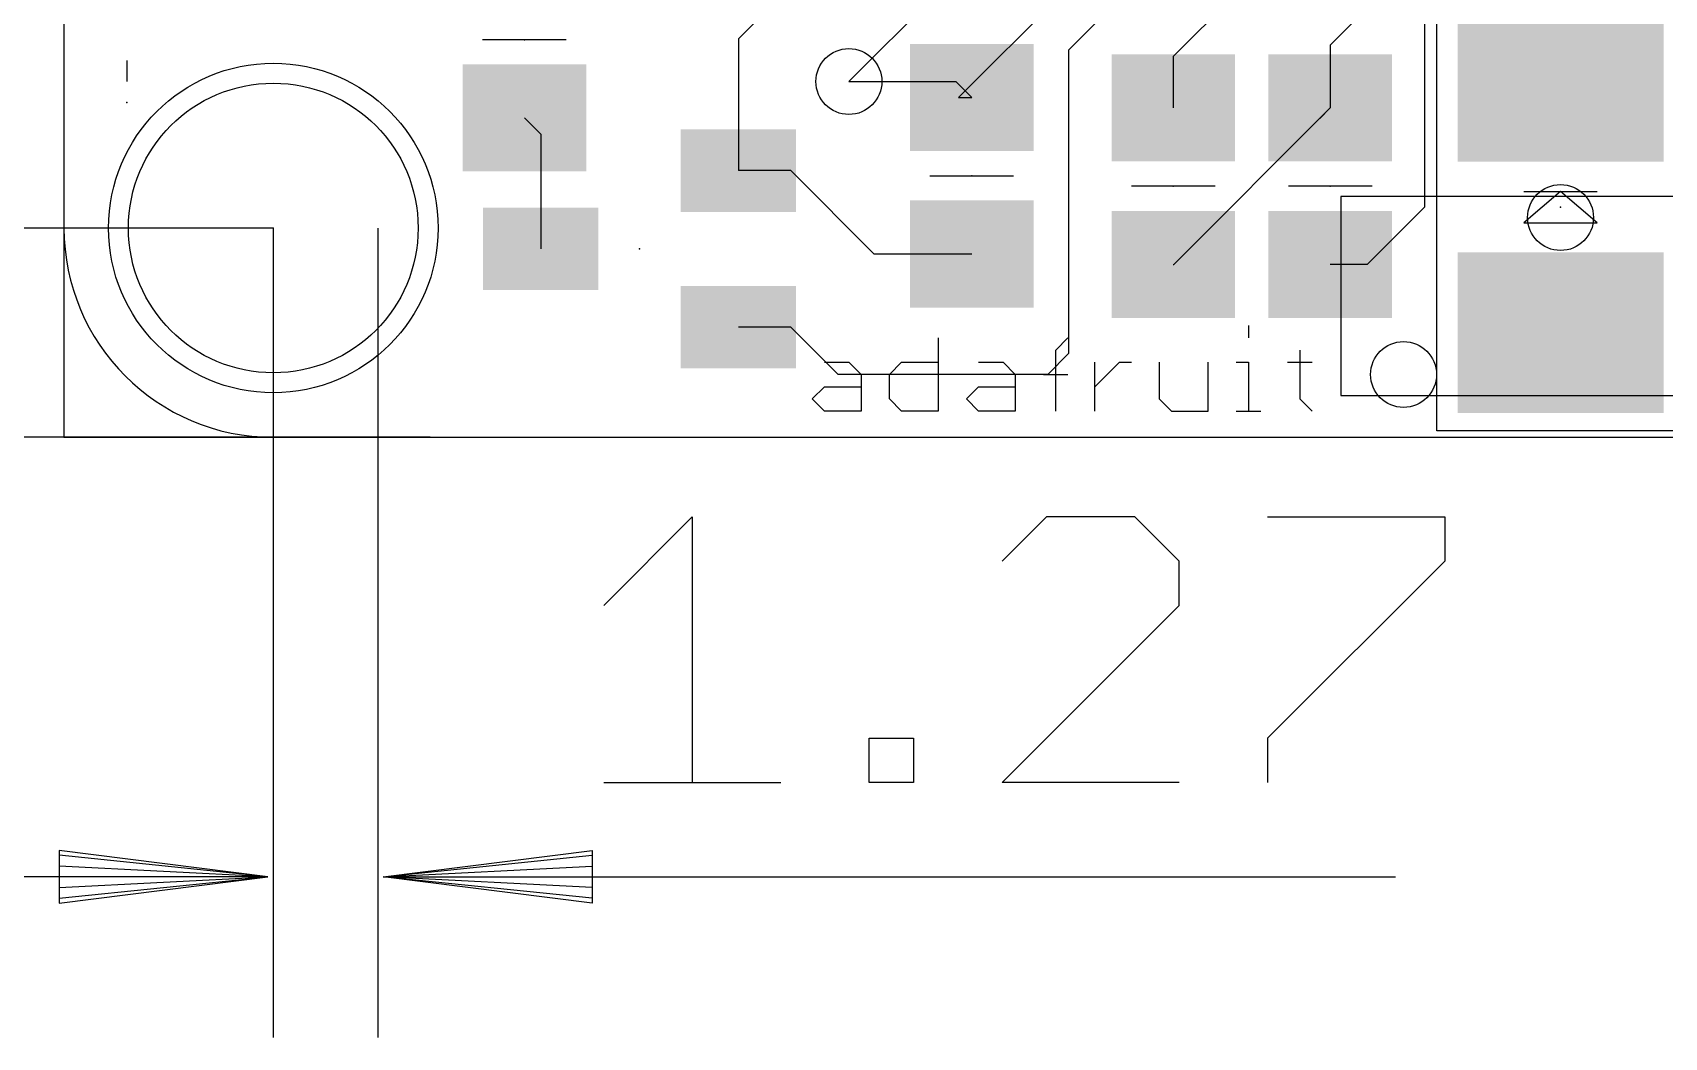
# Model space of a CAD drawing. Extents: x -12.6 to 36, y -7.3 to 38.4.
# Drawn here: x -0.38 to 19.42, y -7.28 to 4.91 of the extents above; entities that cross this region are included whole.
import ezdxf

# ---------------------------------------------------------------- set-up
doc = ezdxf.new("R2010")
doc.units = 0
for name, color, linetype in [('1', 22, 'CONTINUOUS'), ('16', 175, 'CONTINUOUS'), ('17', 82, 'CONTINUOUS'), ('18', 82, 'CONTINUOUS'), ('20', 7, 'CONTINUOUS'), ('21', 2, 'CONTINUOUS'), ('23', 7, 'CONTINUOUS'), ('24', 7, 'CONTINUOUS'), ('47', 253, 'CONTINUOUS')]:
    doc.layers.add(name, color=color, linetype=linetype)

# ---------------------------------------------------------------- blocks, each defined once
blk = doc.blocks.new('RECT')
blk.add_solid([(-0.5, -0.5), (0.5, -0.5), (-0.5, 0.5), (0.5, 0.5)])
blk = doc.blocks.new('ROUNDP')
blk.add_circle((0, 0), 0.5)
blk = doc.blocks.new('ROUNDV')
blk.add_circle((0, 0), 0.5)

msp = doc.modelspace()

# ---------------------------------------------------------------- linework, layer by layer
at = {"layer": '1'}
for p, q in [((15.168, 6.328), (13.462, 4.622)), ((13.081, 5.588), (12.192, 4.699)), ((8.82, 5.47), (8.185, 4.835)), ((16.51, 5.461), (16.51, 2.794)), ((12.065, 5.334), (10.855, 4.124)), ((15.818, 5.211), (15.367, 4.76)), ((8.185, 4.835), (8.185, 3.236)), ((15.367, 4.76), (15.367, 3.998)), ((12.192, 4.699), (12.192, 1.016)), ((13.462, 4.622), (13.462, 3.998)), ((9.525, 4.318), (10.822, 4.318)), ((10.822, 4.318), (11.016, 4.124)), ((10.855, 4.124), (11.016, 4.124)), ((13.467, 2.098), (15.367, 3.998)), ((15.367, 3.998), (15.24, 3.871)), ((5.588, 3.876), (5.785, 3.679)), ((5.785, 3.679), (5.785, 2.286)), ((8.82, 3.236), (8.185, 3.236)), ((9.832, 2.224), (8.82, 3.236)), ((15.494, 2.921), (15.494, 0.508)), ((19.939, 2.921), (15.494, 2.921)), ((16.51, 2.794), (15.814, 2.098)), ((11.016, 2.224), (9.832, 2.224)), ((13.462, 2.098), (13.467, 2.098)), ((15.814, 2.098), (15.367, 2.098)), ((8.82, 1.336), (8.185, 1.336)), ((9.394, 0.762), (8.82, 1.336)), ((12.192, 1.016), (11.938, 0.762)), ((11.938, 0.762), (9.394, 0.762)), ((15.494, 0.508), (20.955, 0.508))]:
    msp.add_line(p, q, dxfattribs=at)
at = {"layer": '16'}
for p, q in [((0, 22.098), (0, 0)), ((12.954, 7.747), (9.525, 4.318)), ((0.762, 4.572), (0.762, 4.318)), ((0, 0), (27.94, 0))]:
    msp.add_line(p, q, dxfattribs=at)
at = {"layer": '20'}
for p, q in [((0, 19.05), (0, 2.54)), ((2.54, 0), (25.4, 0))]:
    msp.add_line(p, q, dxfattribs=at)
msp.add_arc((2.54, 2.54), 2.54, 180, 270, dxfattribs=at)
at = {"layer": '21'}
for p, q in [((16.661, 0.078), (16.661, 5.51)), ((6.096, 4.826), (5.08, 4.826)), ((10.508, 3.174), (11.524, 3.174)), ((13.97, 3.048), (12.954, 3.048)), ((15.875, 3.048), (14.859, 3.048)), ((18.161, 2.9845), (17.7165, 2.6035)), ((17.7165, 2.9845), (18.6055, 2.9845)), ((18.6055, 2.6035), (18.161, 2.9845)), ((17.7165, 2.6035), (18.6055, 2.6035)), ((10.6092, 1.2073), (10.6092, 0.3175)), ((12.0353, 1.059), (12.1836, 1.2073)), ((14.3741, 1.3556), (14.3741, 1.2073)), ((12.0353, 0.3175), (12.0353, 1.059)), ((14.9978, 1.059), (14.9978, 0.4658)), ((9.2288, 0.9107), (9.5254, 0.9107)), ((9.5254, 0.9107), (9.6737, 0.7624)), ((10.016, 0.7624), (10.1643, 0.9107)), ((10.1643, 0.9107), (10.6092, 0.9107)), ((11.0998, 0.9107), (11.3964, 0.9107)), ((11.3964, 0.9107), (11.5447, 0.7624)), ((12.5107, 0.3175), (12.5107, 0.9107)), ((12.5107, 0.6141), (12.8073, 0.9107)), ((12.8073, 0.9107), (12.9556, 0.9107)), ((13.2903, 0.9107), (13.2903, 0.4658)), ((13.8835, 0.3175), (13.8835, 0.9107)), ((14.2259, 0.9107), (14.3741, 0.9107)), ((14.3741, 0.9107), (14.3741, 0.3175)), ((14.8495, 0.9107), (15.1461, 0.9107)), ((9.0805, 0.4658), (9.2288, 0.6141)), ((9.2288, 0.6141), (9.6737, 0.6141)), ((9.6737, 0.7624), (9.6737, 0.3175)), ((10.016, 0.4658), (10.016, 0.7624)), ((10.9515, 0.4658), (11.0998, 0.6141)), ((11.0998, 0.6141), (11.5447, 0.6141)), ((11.5447, 0.7624), (11.5447, 0.3175)), ((11.8871, 0.7624), (12.1836, 0.7624)), ((9.2288, 0.3175), (9.0805, 0.4658)), ((10.1643, 0.3175), (10.016, 0.4658)), ((11.0998, 0.3175), (10.9515, 0.4658)), ((13.2903, 0.4658), (13.4386, 0.3175)), ((14.9978, 0.4658), (15.1461, 0.3175)), ((9.6737, 0.3175), (9.2288, 0.3175)), ((10.6092, 0.3175), (10.1643, 0.3175)), ((11.5447, 0.3175), (11.0998, 0.3175)), ((13.4386, 0.3175), (13.8835, 0.3175)), ((14.2259, 0.3175), (14.5224, 0.3175)), ((19.661, 0.078), (16.661, 0.078))]:
    msp.add_line(p, q, dxfattribs=at)
msp.add_circle((2.54, 2.54), 2, dxfattribs=at)
at = {"layer": '23'}
for p in [(5.588, 4.826), (11.016, 3.174), (13.462, 3.048), (15.367, 3.048), (18.161, 2.794), (2.54, 2.54), (6.985, 2.286)]:
    msp.add_point(p, dxfattribs=at)
at = {"layer": '24'}
msp.add_point((0.762, 4.064), dxfattribs=at)
at = {"layer": '47'}
for p, q in [((2.54, 2.54), (-4.236, 2.54)), ((2.54, 2.54), (2.54, -7.284)), ((3.81, 2.54), (3.81, -7.284)), ((4.445, 0), (-10.205, 0)), ((6.5497, -2.0404), (7.6242, -0.9659)), ((7.6242, -0.9659), (7.6242, -4.1893)), ((11.9211, -0.9659), (11.3838, -1.5032)), ((12.9955, -0.9659), (11.9211, -0.9659)), ((13.5327, -1.5032), (12.9955, -0.9659)), ((14.6066, -0.9659), (16.7555, -0.9659)), ((16.7555, -0.9659), (16.7555, -1.5032)), ((13.5327, -2.0404), (13.5327, -1.5032)), ((16.7555, -1.5032), (14.6066, -3.6521)), ((11.3838, -4.1893), (13.5327, -2.0404)), ((9.7725, -4.1893), (9.7725, -3.6521)), ((9.7725, -3.6521), (10.3097, -3.6521)), ((10.3097, -3.6521), (10.3097, -4.1893)), ((14.6066, -3.6521), (14.6066, -4.1893)), ((6.5497, -4.1893), (8.6986, -4.1893)), ((10.3097, -4.1893), (9.7725, -4.1893)), ((13.5327, -4.1893), (11.3838, -4.1893)), ((2.475, -5.334), (-0.06, -5.0148)), ((-0.06, -5.0148), (-0.06, -5.6532)), ((2.475, -5.334), (-0.06, -5.074)), ((3.875, -5.334), (6.41, -5.0148)), ((3.875, -5.334), (6.41, -5.074)), ((6.41, -5.0148), (6.41, -5.6532)), ((2.475, -5.334), (-2.66, -5.334)), ((2.475, -5.334), (-0.06, -5.204)), ((-0.06, -5.6532), (2.475, -5.334)), ((-0.06, -5.464), (2.475, -5.334)), ((-0.06, -5.594), (2.475, -5.334)), ((3.875, -5.334), (6.41, -5.204)), ((3.875, -5.334), (16.1571, -5.334)), ((6.41, -5.6532), (3.875, -5.334)), ((6.41, -5.464), (3.875, -5.334)), ((6.41, -5.594), (3.875, -5.334))]:
    msp.add_line(p, q, dxfattribs=at)

# ---------------------------------------------------------------- block references
at = {"layer": '1'}
for p, xscale, yscale, rotation in [((18.161, 4.319), 1.95, 2.5, 90), ((11.016, 4.124), 1.3, 1.5, 90), ((13.462, 3.998), 1.3, 1.5, 270), ((15.367, 3.998), 1.3, 1.5, 270), ((5.588, 3.876), 1.3, 1.5, 270), ((11.016, 2.224), 1.3, 1.5, 90), ((13.462, 2.098), 1.3, 1.5, 270), ((15.367, 2.098), 1.3, 1.5, 270), ((18.161, 1.269), 1.95, 2.5, 90)]:
    msp.add_blockref('RECT', p, dxfattribs=dict(at, xscale=xscale, yscale=yscale, rotation=rotation))
at = {"layer": '1', "yscale": 1.4, "rotation": 90}
for p in [(8.185, 3.236), (5.785, 2.286), (8.185, 1.336)]:
    msp.add_blockref('RECT', p, dxfattribs=at)
at = {"layer": '17', "xscale": 3.516, "yscale": 3.516}
msp.add_blockref('ROUNDP', (2.54, 2.54), dxfattribs=at)
msp.add_blockref('ROUNDP', (2.54, 2.54), dxfattribs=at)
at = {"layer": '18', "xscale": 0.8001, "yscale": 0.8001}
for p in [(9.525, 4.318), (9.525, 4.318), (18.161, 2.667), (18.161, 2.667), (16.256, 0.762), (16.256, 0.762)]:
    msp.add_blockref('ROUNDV', p, dxfattribs=at)

doc.saveas('drawing.dxf')
